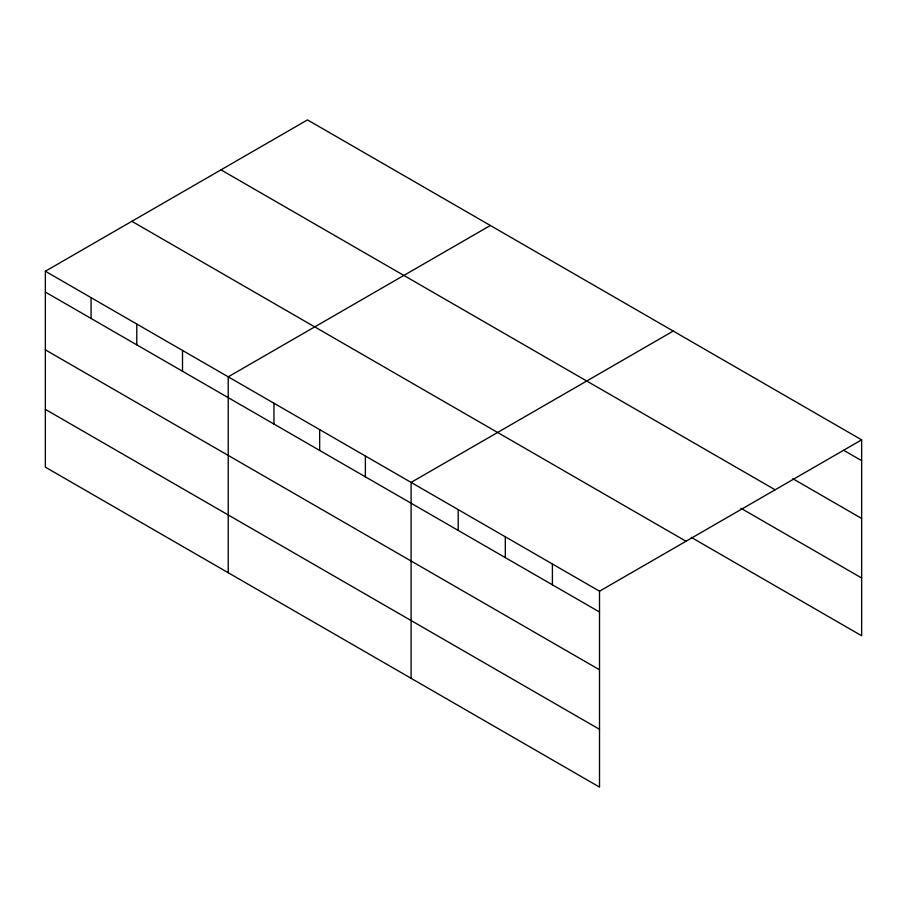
<?xml version="1.0" encoding="UTF-8"?>
<svg xmlns="http://www.w3.org/2000/svg" width="907" height="907" viewBox="0 0 907 907"><rect width="100%" height="100%" fill="white"/><g stroke="black" fill="none" stroke-linecap="round" stroke-linejoin="round"><path stroke-width="1.36" d="M45.35 271.25L599.516 591.194L599.516 787.095L45.35 467.15L45.35 271.25L307.484 119.905L861.65 439.85L861.65 635.75L691.349 537.432M490.358 225.492L228.224 376.836L228.224 572.725M673.232 331.066L411.098 482.411L411.098 678.311M599.516 591.194L861.65 439.85M843.533 450.212L861.65 460.677M792.809 478.703L861.65 518.453M220.979 169.847L775.145 489.791M740.872 508.237L861.65 577.974M131.855 221.308L686.021 541.252M45.35 292.065L599.516 612.01M45.35 349.841L599.516 669.785M45.35 409.374L599.516 729.319M552.408 563.995L552.408 584.822M505.312 536.808L505.312 557.624M458.205 509.609L458.205 530.425M365.385 456.017L365.385 476.833M319.661 429.623L319.661 450.439M273.948 403.23L273.948 424.045M182.511 350.431L182.511 371.258M136.787 324.037L136.787 344.864M91.074 297.643L91.074 318.459"/></g></svg>
